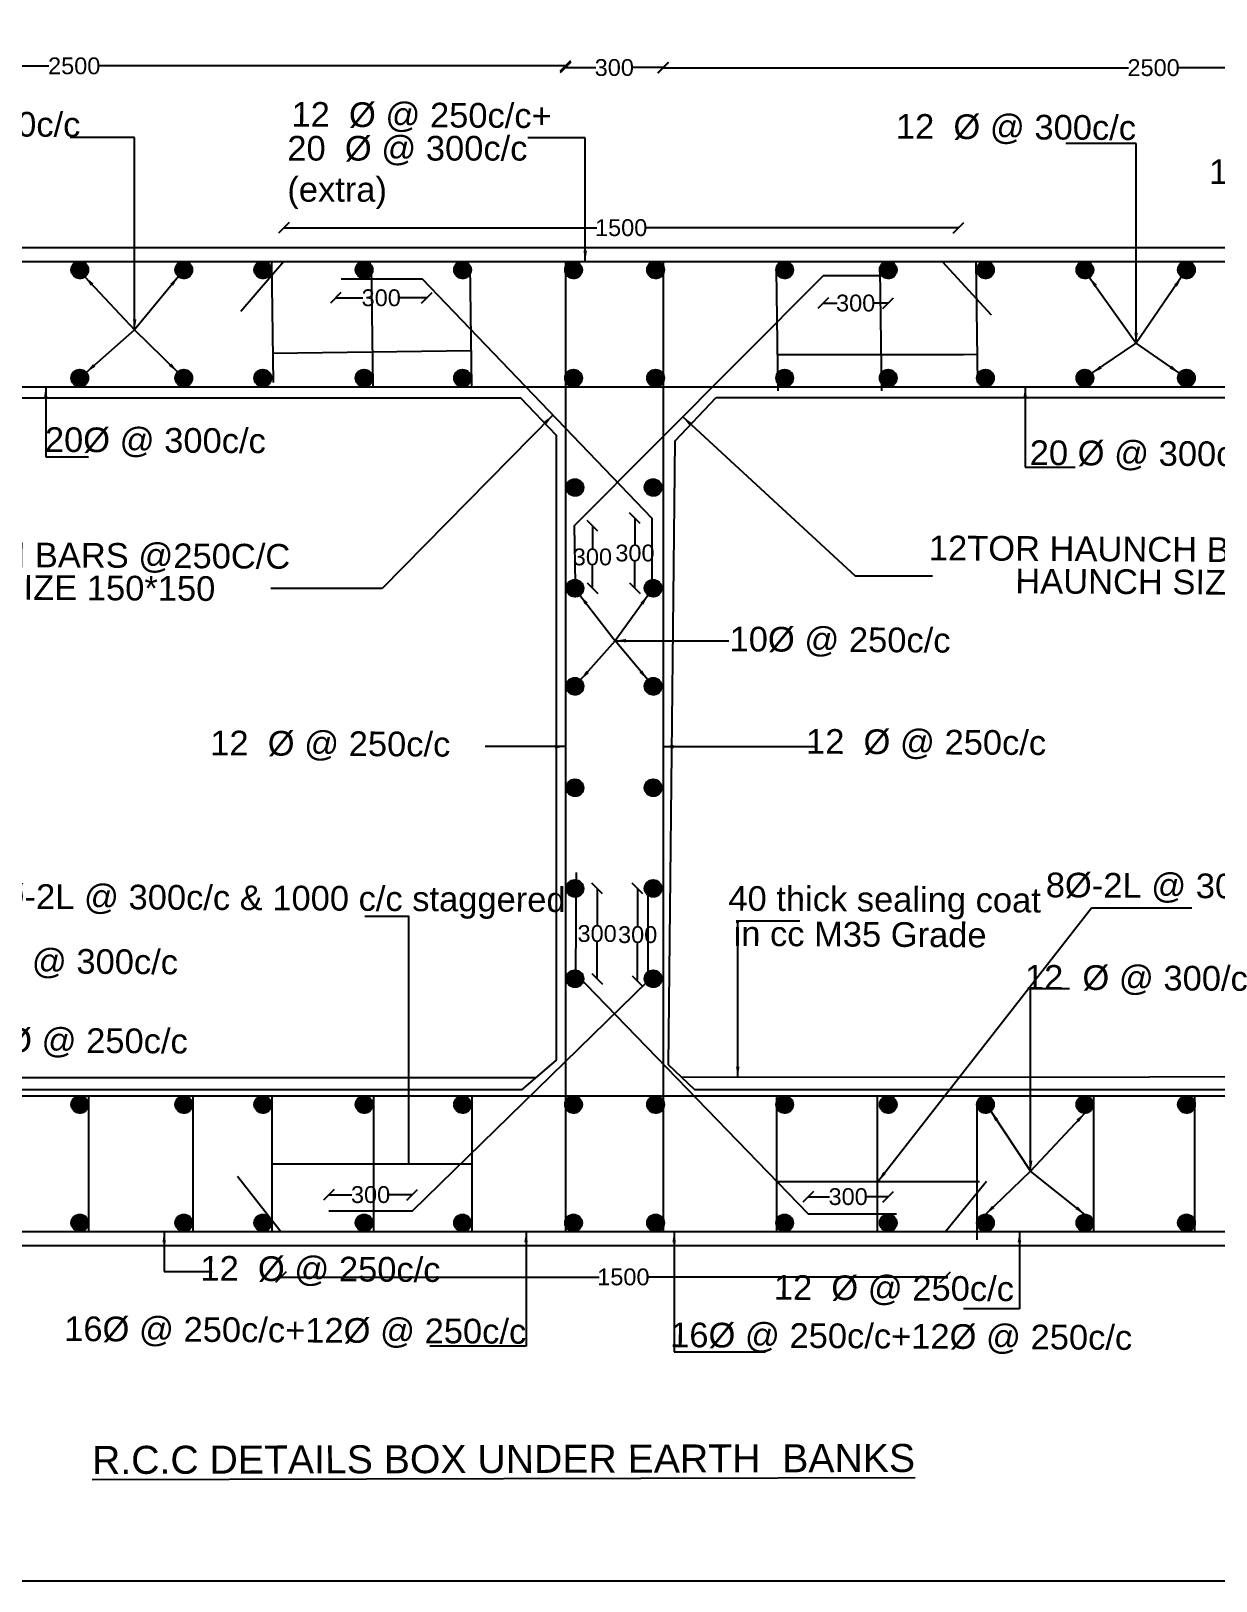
# Model space of a CAD drawing. Header units: millimetres. Extents: x 5124 to 6568637, y 2311 to 91879094.
# Drawn here: x 3647194 to 3657754, y 45932437 to 45946259 of the extents above; entities that cross this region are included whole.
import ezdxf

# ---------------------------------------------------------------- set-up
doc = ezdxf.new("R2010")
doc.units = ezdxf.units.MM
doc.header["$MEASUREMENT"] = 0
for name, color, linetype in [('DIMENSION', 7, 'Continuous'), ('DRAWING', 7, 'Continuous'), ('TEXT', 7, 'Continuous')]:
    doc.layers.add(name, color=color, linetype=linetype)
doc.styles.get("Standard").update_dxf_attribs({"font": 'arial.ttf', "height": 150})
doc.dimstyles.get("Standard").update_dxf_attribs({"dimtxt": 200, "dimasz": 110, "dimexe": 0.18, "dimexo": 0.0625, "dimgap": 0.09, "dimtad": 0, "dimtih": 1, "dimtoh": 1, "dimdec": 0, "dimzin": 0, "dimdsep": 46, "dimtxsty": 'Standard', "dimblk": 'OBLIQUE', "dimcen": 0.09, "dimse1": 1, "dimse2": 1, "dimadec": 0, "dimazin": 0, "dimtfac": 1, "dimtdec": 0, "dimtofl": 0, "dimtmove": 0, "dimatfit": 3, "dimfxl": 1, "dimtolj": 1, "dimtzin": 0, "dimarcsym": 0})

# ---------------------------------------------------------------- blocks, each defined once
blk = doc.blocks.new('_Oblique')
at = {"color": 0, "linetype": 'ByBlock', "lineweight": -2}
blk.add_line((-0.5, -0.5), (0.5, 0.5), dxfattribs=at)
blk = doc.blocks.new('*D121')
at = {"layer": 'Defpoints', "color": 0}
for p in [(3651957, 45945947), (3643201, 45944204), (3651957, 45944204)]:
    blk.add_point(p, dxfattribs=at)
at = {"layer": 'DIMENSION', "color": 0, "lineweight": -2}
for p, q in [((3643201, 45945947), (3647354, 45945947)), ((3651957, 45945947), (3647804, 45945947))]:
    blk.add_line(p, q, dxfattribs=at)
at = {"layer": 'DIMENSION', "color": 0, "lineweight": -2, "xscale": 95, "yscale": 95, "zscale": 95, "rotation": 180}
blk.add_blockref('_Oblique', (3643201, 45945947), dxfattribs=at)
at = {"layer": 'DIMENSION', "color": 0, "lineweight": -2, "xscale": 95, "yscale": 95, "zscale": 95}
blk.add_blockref('_Oblique', (3651957, 45945947), dxfattribs=at)
at = {"layer": 'DIMENSION', "color": 0, "insert": (3647579, 45945947), "char_height": 150, "attachment_point": 5}
blk.add_mtext('\\A1;2500', dxfattribs=at)
blk = doc.blocks.new('*D122')
at = {"layer": 'Defpoints', "color": 0}
for p in [(3652827, 45945932), (3651957, 45944204), (3652827, 45944204)]:
    blk.add_point(p, dxfattribs=at)
at = {"layer": 'DIMENSION', "color": 0, "lineweight": -2}
for p, q in [((3651957, 45945932), (3652227, 45945932)), ((3652827, 45945932), (3652558, 45945932))]:
    blk.add_line(p, q, dxfattribs=at)
at = {"layer": 'DIMENSION', "color": 0, "lineweight": -2, "xscale": 95, "yscale": 95, "zscale": 95, "rotation": 180}
blk.add_blockref('_Oblique', (3651957, 45945932), dxfattribs=at)
at = {"layer": 'DIMENSION', "color": 0, "lineweight": -2, "xscale": 95, "yscale": 95, "zscale": 95}
blk.add_blockref('_Oblique', (3652827, 45945932), dxfattribs=at)
at = {"layer": 'DIMENSION', "color": 0, "insert": (3652392, 45945932), "char_height": 150, "attachment_point": 5}
blk.add_mtext('\\A1;300', dxfattribs=at)
blk = doc.blocks.new('*D94')
at = {"layer": 'Defpoints', "color": 0}
for p in [(3661570, 45945931), (3652827, 45944164), (3661570, 45944204)]:
    blk.add_point(p, dxfattribs=at)
at = {"layer": 'DIMENSION', "color": 0, "lineweight": -2}
for p, q in [((3652827, 45945931), (3656973, 45945931)), ((3661570, 45945931), (3657423, 45945931))]:
    blk.add_line(p, q, dxfattribs=at)
at = {"layer": 'DIMENSION', "color": 0, "lineweight": -2, "xscale": 95, "yscale": 95, "zscale": 95, "rotation": 180}
blk.add_blockref('_Oblique', (3652827, 45945931), dxfattribs=at)
at = {"layer": 'DIMENSION', "color": 0, "lineweight": -2, "xscale": 95, "yscale": 95, "zscale": 95}
blk.add_blockref('_Oblique', (3661570, 45945931), dxfattribs=at)
at = {"layer": 'DIMENSION', "color": 0, "insert": (3657198, 45945931), "char_height": 150, "attachment_point": 5}
blk.add_mtext('\\A1;2500', dxfattribs=at)
blk = doc.blocks.new('*D95')
at = {"layer": 'Defpoints', "color": 0}
for p in [(3655458, 45944504), (3649447, 45944204), (3655458, 45944204)]:
    blk.add_point(p, dxfattribs=at)
at = {"layer": 'DIMENSION', "color": 0, "lineweight": -2}
for p, q in [((3649447, 45944504), (3652236, 45944504)), ((3655458, 45944504), (3652669, 45944504))]:
    blk.add_line(p, q, dxfattribs=at)
at = {"layer": 'DIMENSION', "color": 0, "lineweight": -2, "xscale": 95, "yscale": 95, "zscale": 95, "rotation": 180}
blk.add_blockref('_Oblique', (3649447, 45944504), dxfattribs=at)
at = {"layer": 'DIMENSION', "color": 0, "lineweight": -2, "xscale": 95, "yscale": 95, "zscale": 95}
blk.add_blockref('_Oblique', (3655458, 45944504), dxfattribs=at)
at = {"layer": 'DIMENSION', "color": 0, "insert": (3652453, 45944504), "char_height": 150, "attachment_point": 5}
blk.add_mtext('\\A1;1500', dxfattribs=at)
blk = doc.blocks.new('*D96')
at = {"layer": 'Defpoints', "color": 0}
for p in [(3654254, 45944076), (3654833, 45944052), (3654254, 45943832)]:
    blk.add_point(p, dxfattribs=at)
at = {"layer": 'DIMENSION', "color": 0, "lineweight": -2}
for p, q in [((3654254, 45943832), (3654378, 45943832)), ((3654833, 45943832), (3654709, 45943832))]:
    blk.add_line(p, q, dxfattribs=at)
at = {"layer": 'DIMENSION', "color": 0, "lineweight": -2, "xscale": 95, "yscale": 95, "zscale": 95, "rotation": 180}
blk.add_blockref('_Oblique', (3654254, 45943832), dxfattribs=at)
at = {"layer": 'DIMENSION', "color": 0, "lineweight": -2, "xscale": 95, "yscale": 95, "zscale": 95}
blk.add_blockref('_Oblique', (3654833, 45943832), dxfattribs=at)
at = {"layer": 'DIMENSION', "color": 0, "insert": (3654543, 45943832), "char_height": 150, "attachment_point": 5}
blk.add_mtext('\\A1;300', dxfattribs=at)
blk = doc.blocks.new('*D97')
at = {"layer": 'Defpoints', "color": 0}
for p in [(3649909, 45944037), (3650721, 45944007), (3650721, 45943879)]:
    blk.add_point(p, dxfattribs=at)
at = {"layer": 'DIMENSION', "color": 0, "lineweight": -2}
for p, q in [((3649909, 45943879), (3650150, 45943879)), ((3650721, 45943879), (3650480, 45943879))]:
    blk.add_line(p, q, dxfattribs=at)
at = {"layer": 'DIMENSION', "color": 0, "lineweight": -2, "xscale": 95, "yscale": 95, "zscale": 95, "rotation": 180}
blk.add_blockref('_Oblique', (3649909, 45943879), dxfattribs=at)
at = {"layer": 'DIMENSION', "color": 0, "lineweight": -2, "xscale": 95, "yscale": 95, "zscale": 95}
blk.add_blockref('_Oblique', (3650721, 45943879), dxfattribs=at)
at = {"layer": 'DIMENSION', "color": 0, "insert": (3650315, 45943879), "char_height": 150, "attachment_point": 5}
blk.add_mtext('\\A1;300', dxfattribs=at)
blk = doc.blocks.new('*D102')
at = {"layer": 'Defpoints', "color": 0}
for p in [(3649848, 45935882), (3649848, 45935735), (3650592, 45935735)]:
    blk.add_point(p, dxfattribs=at)
at = {"layer": 'DIMENSION', "color": 0, "lineweight": -2}
for p, q in [((3649848, 45935882), (3650054, 45935882)), ((3650592, 45935882), (3650385, 45935882))]:
    blk.add_line(p, q, dxfattribs=at)
at = {"layer": 'DIMENSION', "color": 0, "lineweight": -2, "xscale": 95, "yscale": 95, "zscale": 95, "rotation": 180}
blk.add_blockref('_Oblique', (3649848, 45935882), dxfattribs=at)
at = {"layer": 'DIMENSION', "color": 0, "lineweight": -2, "xscale": 95, "yscale": 95, "zscale": 95}
blk.add_blockref('_Oblique', (3650592, 45935882), dxfattribs=at)
at = {"layer": 'DIMENSION', "color": 0, "insert": (3650220, 45935882), "char_height": 150, "attachment_point": 5}
blk.add_mtext('\\A1;300', dxfattribs=at)
blk = doc.blocks.new('*D103')
at = {"layer": 'Defpoints', "color": 0}
for p in [(3652041, 45938613), (3652041, 45937808), (3652239, 45937808)]:
    blk.add_point(p, dxfattribs=at)
at = {"layer": 'DIMENSION', "color": 0, "lineweight": -2}
for p, q in [((3652239, 45938613), (3652239, 45938287)), ((3652239, 45937808), (3652239, 45938134))]:
    blk.add_line(p, q, dxfattribs=at)
at = {"layer": 'DIMENSION', "color": 0, "lineweight": -2, "xscale": 95, "yscale": 95, "zscale": 95}
for p, rotation in [((3652239, 45938613), 90), ((3652239, 45937808), 270)]:
    blk.add_blockref('_Oblique', p, dxfattribs=dict(at, rotation=rotation))
at = {"layer": 'DIMENSION', "color": 0, "insert": (3652239, 45938210), "char_height": 150, "attachment_point": 5}
blk.add_mtext('\\A1;300', dxfattribs=at)
blk = doc.blocks.new('*D104')
at = {"layer": 'Defpoints', "color": 0}
for p in [(3652600, 45938613), (3652738, 45938613), (3652691, 45937786)]:
    blk.add_point(p, dxfattribs=at)
at = {"layer": 'DIMENSION', "color": 0, "lineweight": -2}
for p, q in [((3652600, 45938613), (3652600, 45938276)), ((3652600, 45937786), (3652600, 45938123))]:
    blk.add_line(p, q, dxfattribs=at)
at = {"layer": 'DIMENSION', "color": 0, "lineweight": -2, "xscale": 95, "yscale": 95, "zscale": 95}
for p, rotation in [((3652600, 45938613), 90), ((3652600, 45937786), 270)]:
    blk.add_blockref('_Oblique', p, dxfattribs=dict(at, rotation=rotation))
at = {"layer": 'DIMENSION', "color": 0, "insert": (3652600, 45938200), "char_height": 150, "attachment_point": 5}
blk.add_mtext('\\A1;300', dxfattribs=at)
blk = doc.blocks.new('*D105')
at = {"layer": 'Defpoints', "color": 0}
for p in [(3652035, 45941845), (3652197, 45941845), (3652041, 45941290)]:
    blk.add_point(p, dxfattribs=at)
at = {"layer": 'DIMENSION', "color": 0, "lineweight": -2}
for p, q in [((3652197, 45941845), (3652197, 45941644)), ((3652197, 45941290), (3652197, 45941491))]:
    blk.add_line(p, q, dxfattribs=at)
at = {"layer": 'DIMENSION', "color": 0, "lineweight": -2, "xscale": 95, "yscale": 95, "zscale": 95}
for p, rotation in [((3652197, 45941845), 90), ((3652197, 45941290), 270)]:
    blk.add_blockref('_Oblique', p, dxfattribs=dict(at, rotation=rotation))
at = {"layer": 'DIMENSION', "color": 0, "insert": (3652197, 45941568), "char_height": 150, "attachment_point": 5}
blk.add_mtext('\\A1;300', dxfattribs=at)
blk = doc.blocks.new('*D106')
at = {"layer": 'Defpoints', "color": 0}
for p in [(3652725, 45941915), (3652576, 45941290), (3652738, 45941290)]:
    blk.add_point(p, dxfattribs=at)
at = {"layer": 'DIMENSION', "color": 0, "lineweight": -2}
for p, q in [((3652576, 45941915), (3652576, 45941679)), ((3652576, 45941290), (3652576, 45941526))]:
    blk.add_line(p, q, dxfattribs=at)
at = {"layer": 'DIMENSION', "color": 0, "lineweight": -2, "xscale": 95, "yscale": 95, "zscale": 95}
for p, rotation in [((3652576, 45941915), 90), ((3652576, 45941290), 270)]:
    blk.add_blockref('_Oblique', p, dxfattribs=dict(at, rotation=rotation))
at = {"layer": 'DIMENSION', "color": 0, "insert": (3652576, 45941603), "char_height": 150, "attachment_point": 5}
blk.add_mtext('\\A1;300', dxfattribs=at)
blk = doc.blocks.new('*D113')
at = {"layer": 'Defpoints', "color": 0}
for p in [(3649421, 45935551), (3655341, 45935551), (3655341, 45935148)]:
    blk.add_point(p, dxfattribs=at)
at = {"layer": 'DIMENSION', "color": 0, "lineweight": -2}
for p, q in [((3649421, 45935148), (3652256, 45935148)), ((3655341, 45935148), (3652690, 45935148))]:
    blk.add_line(p, q, dxfattribs=at)
at = {"layer": 'DIMENSION', "color": 0, "lineweight": -2, "xscale": 95, "yscale": 95, "zscale": 95, "rotation": 180}
blk.add_blockref('_Oblique', (3649421, 45935148), dxfattribs=at)
at = {"layer": 'DIMENSION', "color": 0, "lineweight": -2, "xscale": 95, "yscale": 95, "zscale": 95}
blk.add_blockref('_Oblique', (3655341, 45935148), dxfattribs=at)
at = {"layer": 'DIMENSION', "color": 0, "insert": (3652473, 45935148), "char_height": 150, "attachment_point": 5}
blk.add_mtext('\\A1;1500', dxfattribs=at)
blk = doc.blocks.new('*D114')
at = {"layer": 'Defpoints', "color": 0}
for p in [(3654833, 45935864), (3654119, 45935710), (3654833, 45935706)]:
    blk.add_point(p, dxfattribs=at)
at = {"layer": 'DIMENSION', "color": 0, "lineweight": -2}
for p, q in [((3654119, 45935864), (3654311, 45935864)), ((3654833, 45935864), (3654642, 45935864))]:
    blk.add_line(p, q, dxfattribs=at)
at = {"layer": 'DIMENSION', "color": 0, "lineweight": -2, "xscale": 95, "yscale": 95, "zscale": 95, "rotation": 180}
blk.add_blockref('_Oblique', (3654119, 45935864), dxfattribs=at)
at = {"layer": 'DIMENSION', "color": 0, "lineweight": -2, "xscale": 95, "yscale": 95, "zscale": 95}
blk.add_blockref('_Oblique', (3654833, 45935864), dxfattribs=at)
at = {"layer": 'DIMENSION', "color": 0, "insert": (3654476, 45935864), "char_height": 150, "attachment_point": 5}
blk.add_mtext('\\A1;300', dxfattribs=at)

msp = doc.modelspace()

# ---------------------------------------------------------------- hatches: boundary and pattern name
at = {"layer": 'DRAWING'}
h = msp.add_hatch(dxfattribs=at)
h.set_pattern_fill('ANSI31', color=256, style=0)
h.set_pattern_definition([(45, (53512.24758, -870.30237), (-0.08838834764832, 0.08838834764832), [])])
h.paths.add_polyline_path([(3647704.5, 45944128.2, 0.9586945), (3647553.3, 45944134.5), (3647553.3, 45944121.8, 0.9586945)])
h = msp.add_hatch(dxfattribs=at)
h.set_pattern_fill('ANSI31', color=256, style=0)
h.set_pattern_definition([(45, (54439.32469, -870.30237), (-0.08838834764832, 0.08838834764832), [])])
h.paths.add_polyline_path([(3648631.6, 45944128.2, 0.9586945), (3648480.4, 45944134.5), (3648480.4, 45944121.8, 0.9586945)])
h = msp.add_hatch(dxfattribs=at)
h.set_pattern_fill('ANSI31', color=256, style=0)
h.set_pattern_definition([(45, (55143.17963, -870.30237), (-0.08838834764832, 0.08838834764832), [])])
h.paths.add_polyline_path([(3649335.5, 45944128.2, 0.9586945), (3649184.2, 45944134.5), (3649184.2, 45944121.8, 0.9586945)])
h = msp.add_hatch(dxfattribs=at)
h.set_pattern_fill('ANSI31', color=256, style=0)
h.set_pattern_definition([(45, (56046.18237, -870.30237), (-0.08838834764832, 0.08838834764832), [])])
h.paths.add_polyline_path([(3650238.5, 45944128.2, 0.9586945), (3650087.2, 45944134.5), (3650087.2, 45944121.8, 0.9586945)])
h = msp.add_hatch(dxfattribs=at)
h.set_pattern_fill('ANSI31', color=256, style=0)
h.set_pattern_definition([(45, (56923.54376, -870.30237), (-0.08838834764832, 0.08838834764832), [])])
h.paths.add_polyline_path([(3651115.8, 45944128.2, 0.9586945), (3650964.6, 45944134.5), (3650964.6, 45944121.8, 0.9586945)])
h = msp.add_hatch(dxfattribs=at)
h.set_pattern_fill('ANSI31', color=256, style=0)
h.set_pattern_definition([(45, (57912.44501, -870.30237), (-0.08838834764832, 0.08838834764832), [])])
h.paths.add_polyline_path([(3652104.7, 45944128.2, 0.9586945), (3651953.5, 45944134.5), (3651953.5, 45944121.8, 0.9586945)])
h = msp.add_hatch(dxfattribs=at)
h.set_pattern_fill('ANSI31', color=256, style=0)
h.set_pattern_definition([(45, (58643.79318, -870.30237), (-0.08838834764832, 0.08838834764832), [])])
h.paths.add_polyline_path([(3652836.1, 45944128.2, 0.9586945), (3652684.9, 45944134.5), (3652684.9, 45944121.8, 0.9586945)])
h = msp.add_hatch(dxfattribs=at)
h.set_pattern_fill('ANSI31', color=256, style=0)
h.set_pattern_definition([(45, (59793.66509, -870.30237), (-0.08838834764832, 0.08838834764832), [])])
h.paths.add_polyline_path([(3653986, 45944128.2, 0.9586945), (3653834.7, 45944134.5), (3653834.7, 45944121.8, 0.9586945)])
h = msp.add_hatch(dxfattribs=at)
h.set_pattern_fill('ANSI31', color=256, style=0)
h.set_pattern_definition([(45, (60716.46865, -870.30237), (-0.08838834764832, 0.08838834764832), [])])
h.paths.add_polyline_path([(3654908.8, 45944128.2, 0.9586945), (3654757.5, 45944134.5), (3654757.5, 45944121.8, 0.9586945)])
h = msp.add_hatch(dxfattribs=at)
h.set_pattern_fill('ANSI31', color=256, style=0)
h.set_pattern_definition([(45, (61583.14614, -870.30237), (-0.08838834764832, 0.08838834764832), [])])
h.paths.add_polyline_path([(3655775.4, 45944128.2, 0.9586945), (3655624.2, 45944134.5), (3655624.2, 45944121.8, 0.9586945)])
h = msp.add_hatch(dxfattribs=at)
h.set_pattern_fill('ANSI31', color=256, style=0)
h.set_pattern_definition([(45, (62468.9122, -870.30237), (-0.08838834764832, 0.08838834764832), [])])
h.paths.add_polyline_path([(3656661.2, 45944128.2, 0.9586945), (3656510, 45944134.5), (3656510, 45944121.8, 0.9586945)])
h = msp.add_hatch(dxfattribs=at)
h.set_pattern_fill('ANSI31', color=256, style=0)
h.set_pattern_definition([(45, (63374.33661, -870.30237), (-0.08838834764832, 0.08838834764832), [])])
h.paths.add_polyline_path([(3657566.6, 45944128.2, 0.9586945), (3657415.4, 45944134.5), (3657415.4, 45944121.8, 0.9586945)])
h = msp.add_hatch(dxfattribs=at)
h.set_pattern_fill('ANSI31', color=256, style=0)
h.set_pattern_definition([(45, (53512.24758, -1834.16547), (-0.08838834764832, 0.08838834764832), [])])
h.paths.add_polyline_path([(3647704.5, 45943164.3, 0.9586945), (3647553.3, 45943170.7), (3647553.3, 45943157.9, 0.9586945)])
h = msp.add_hatch(dxfattribs=at)
h.set_pattern_fill('ANSI31', color=256, style=0)
h.set_pattern_definition([(45, (54439.32469, -1834.16547), (-0.08838834764832, 0.08838834764832), [])])
h.paths.add_polyline_path([(3648631.6, 45943164.3, 0.9586945), (3648480.4, 45943170.7), (3648480.4, 45943157.9, 0.9586945)])
h = msp.add_hatch(dxfattribs=at)
h.set_pattern_fill('ANSI31', color=256, style=0)
h.set_pattern_definition([(45, (55143.17963, -1834.16547), (-0.08838834764832, 0.08838834764832), [])])
h.paths.add_polyline_path([(3649335.5, 45943164.3, 0.9586945), (3649184.2, 45943170.7), (3649184.2, 45943157.9, 0.9586945)])
h = msp.add_hatch(dxfattribs=at)
h.set_pattern_fill('ANSI31', color=256, style=0)
h.set_pattern_definition([(45, (56046.18237, -1834.16547), (-0.08838834764832, 0.08838834764832), [])])
h.paths.add_polyline_path([(3650238.5, 45943164.3, 0.9586945), (3650087.2, 45943170.7), (3650087.2, 45943157.9, 0.9586945)])
h = msp.add_hatch(dxfattribs=at)
h.set_pattern_fill('ANSI31', color=256, style=0)
h.set_pattern_definition([(45, (56923.54376, -1834.16547), (-0.08838834764832, 0.08838834764832), [])])
h.paths.add_polyline_path([(3651115.8, 45943164.3, 0.9586945), (3650964.6, 45943170.7), (3650964.6, 45943157.9, 0.9586945)])
h = msp.add_hatch(dxfattribs=at)
h.set_pattern_fill('ANSI31', color=256, style=0)
h.set_pattern_definition([(45, (57912.44501, -1834.16547), (-0.08838834764832, 0.08838834764832), [])])
h.paths.add_polyline_path([(3652104.7, 45943164.3, 0.9586945), (3651953.5, 45943170.7), (3651953.5, 45943157.9, 0.9586945)])
h = msp.add_hatch(dxfattribs=at)
h.set_pattern_fill('ANSI31', color=256, style=0)
h.set_pattern_definition([(45, (58643.79318, -1834.16547), (-0.08838834764832, 0.08838834764832), [])])
h.paths.add_polyline_path([(3652836.1, 45943164.3, 0.9586945), (3652684.9, 45943170.7), (3652684.9, 45943157.9, 0.9586945)])
h = msp.add_hatch(dxfattribs=at)
h.set_pattern_fill('ANSI31', color=256, style=0)
h.set_pattern_definition([(45, (59793.66509, -1834.16547), (-0.08838834764832, 0.08838834764832), [])])
h.paths.add_polyline_path([(3653986, 45943164.3, 0.9586945), (3653834.7, 45943170.7), (3653834.7, 45943157.9, 0.9586945)])
h = msp.add_hatch(dxfattribs=at)
h.set_pattern_fill('ANSI31', color=256, style=0)
h.set_pattern_definition([(45, (60716.46865, -1834.16547), (-0.08838834764832, 0.08838834764832), [])])
h.paths.add_polyline_path([(3654908.8, 45943164.3, 0.9586945), (3654757.5, 45943170.7), (3654757.5, 45943157.9, 0.9586945)])
h = msp.add_hatch(dxfattribs=at)
h.set_pattern_fill('ANSI31', color=256, style=0)
h.set_pattern_definition([(45, (61583.14614, -1834.16547), (-0.08838834764832, 0.08838834764832), [])])
h.paths.add_polyline_path([(3655775.4, 45943164.3, 0.9586945), (3655624.2, 45943170.7), (3655624.2, 45943157.9, 0.9586945)])
h = msp.add_hatch(dxfattribs=at)
h.set_pattern_fill('ANSI31', color=256, style=0)
h.set_pattern_definition([(45, (62468.9122, -1834.16547), (-0.08838834764832, 0.08838834764832), [])])
h.paths.add_polyline_path([(3656661.2, 45943164.3, 0.9586945), (3656510, 45943170.7), (3656510, 45943157.9, 0.9586945)])
h = msp.add_hatch(dxfattribs=at)
h.set_pattern_fill('ANSI31', color=256, style=0)
h.set_pattern_definition([(45, (63374.33661, -1834.16547), (-0.08838834764832, 0.08838834764832), [])])
h.paths.add_polyline_path([(3657566.6, 45943164.3, 0.9586945), (3657415.4, 45943170.7), (3657415.4, 45943157.9, 0.9586945)])
h = msp.add_hatch(dxfattribs=at)
h.set_pattern_fill('ANSI31', color=256, style=0)
h.set_pattern_definition([(45, (57924.95697, -2810.35433), (-0.08838834764832, 0.08838834764832), [])])
h.paths.add_polyline_path([(3652117.2, 45942188.1, 0.9586945), (3651966, 45942194.5), (3651966, 45942181.7, 0.9586945)])
h = msp.add_hatch(dxfattribs=at)
h.set_pattern_fill('ANSI31', color=256, style=0)
h.set_pattern_definition([(45, (58621.26197, -2810.35433), (-0.08838834764832, 0.08838834764832), [])])
h.paths.add_polyline_path([(3652813.5, 45942188.1, 0.9586945), (3652662.3, 45942194.5), (3652662.3, 45942181.7, 0.9586945)])
h = msp.add_hatch(dxfattribs=at)
h.set_pattern_fill('ANSI31', color=256, style=0)
h.set_pattern_definition([(45, (57924.95697, -3708.26046), (-0.08838834764832, 0.08838834764832), [])])
h.paths.add_polyline_path([(3652117.2, 45941290.2, 0.9586945), (3651966, 45941296.6), (3651966, 45941283.8, 0.9586945)])
h = msp.add_hatch(dxfattribs=at)
h.set_pattern_fill('ANSI31', color=256, style=0)
h.set_pattern_definition([(45, (58621.26197, -3708.26046), (-0.08838834764832, 0.08838834764832), [])])
h.paths.add_polyline_path([(3652813.5, 45941290.2, 0.9586945), (3652662.3, 45941296.6), (3652662.3, 45941283.8, 0.9586945)])
h = msp.add_hatch(dxfattribs=at)
h.set_pattern_fill('ANSI31', color=256, style=0)
h.set_pattern_definition([(45, (57924.95697, -4582.84693), (-0.08838834764832, 0.08838834764832), [])])
h.paths.add_polyline_path([(3652117.2, 45940415.6, 0.9586945), (3651966, 45940422), (3651966, 45940409.2, 0.9586945)])
h = msp.add_hatch(dxfattribs=at)
h.set_pattern_fill('ANSI31', color=256, style=0)
h.set_pattern_definition([(45, (58621.26197, -4582.84693), (-0.08838834764832, 0.08838834764832), [])])
h.paths.add_polyline_path([(3652813.5, 45940415.6, 0.9586945), (3652662.3, 45940422), (3652662.3, 45940409.2, 0.9586945)])
h = msp.add_hatch(dxfattribs=at)
h.set_pattern_fill('ANSI31', color=256, style=0)
h.set_pattern_definition([(45, (57924.95697, -5487.95376), (-0.08838834764832, 0.08838834764832), [])])
h.paths.add_polyline_path([(3652117.2, 45939510.5, 0.9586945), (3651966, 45939516.9), (3651966, 45939504.1, 0.9586945)])
h = msp.add_hatch(dxfattribs=at)
h.set_pattern_fill('ANSI31', color=256, style=0)
h.set_pattern_definition([(45, (58621.26197, -5487.95376), (-0.08838834764832, 0.08838834764832), [])])
h.paths.add_polyline_path([(3652813.5, 45939510.5, 0.9586945), (3652662.3, 45939516.9), (3652662.3, 45939504.1, 0.9586945)])
h = msp.add_hatch(dxfattribs=at)
h.set_pattern_fill('ANSI31', color=256, style=0)
h.set_pattern_definition([(45, (57924.95697, -6385.79383), (-0.08838834764832, 0.08838834764832), [])])
h.paths.add_polyline_path([(3652117.2, 45938612.7, 0.9586945), (3651966, 45938619), (3651966, 45938606.3, 0.9586945)])
h = msp.add_hatch(dxfattribs=at)
h.set_pattern_fill('ANSI31', color=256, style=0)
h.set_pattern_definition([(45, (58621.26197, -6385.79383), (-0.08838834764832, 0.08838834764832), [])])
h.paths.add_polyline_path([(3652813.5, 45938612.7, 0.9586945), (3652662.3, 45938619), (3652662.3, 45938606.3, 0.9586945)])
h = msp.add_hatch(dxfattribs=at)
h.set_pattern_fill('ANSI31', color=256, style=0)
h.set_pattern_definition([(45, (57924.95697, -7190.42131), (-0.08838834764832, 0.08838834764832), [])])
h.paths.add_polyline_path([(3652117.2, 45937808, 0.9586945), (3651966, 45937814.4), (3651966, 45937801.7, 0.9586945)])
h = msp.add_hatch(dxfattribs=at)
h.set_pattern_fill('ANSI31', color=256, style=0)
h.set_pattern_definition([(45, (58621.26197, -7190.42131), (-0.08838834764832, 0.08838834764832), [])])
h.paths.add_polyline_path([(3652813.5, 45937808, 0.9586945), (3652662.3, 45937814.4), (3652662.3, 45937801.7, 0.9586945)])
h = msp.add_hatch(dxfattribs=at)
h.set_pattern_fill('ANSI31', color=256, style=0)
h.set_pattern_definition([(45, (53512.24758, -8312.6058), (-0.08838834764832, 0.08838834764832), [])])
h.paths.add_polyline_path([(3647704.5, 45936685.8, 0.9586945), (3647553.3, 45936692.2), (3647553.3, 45936679.5, 0.9586945)])
h = msp.add_hatch(dxfattribs=at)
h.set_pattern_fill('ANSI31', color=256, style=0)
h.set_pattern_definition([(45, (54439.32469, -8312.6058), (-0.08838834764832, 0.08838834764832), [])])
h.paths.add_polyline_path([(3648631.6, 45936685.8, 0.9586945), (3648480.4, 45936692.2), (3648480.4, 45936679.5, 0.9586945)])
h = msp.add_hatch(dxfattribs=at)
h.set_pattern_fill('ANSI31', color=256, style=0)
h.set_pattern_definition([(45, (55143.17963, -8312.6058), (-0.08838834764832, 0.08838834764832), [])])
h.paths.add_polyline_path([(3649335.5, 45936685.8, 0.9586945), (3649184.2, 45936692.2), (3649184.2, 45936679.5, 0.9586945)])
h = msp.add_hatch(dxfattribs=at)
h.set_pattern_fill('ANSI31', color=256, style=0)
h.set_pattern_definition([(45, (56046.18237, -8312.6058), (-0.08838834764832, 0.08838834764832), [])])
h.paths.add_polyline_path([(3650238.5, 45936685.8, 0.9586945), (3650087.2, 45936692.2), (3650087.2, 45936679.5, 0.9586945)])
h = msp.add_hatch(dxfattribs=at)
h.set_pattern_fill('ANSI31', color=256, style=0)
h.set_pattern_definition([(45, (56923.54376, -8312.6058), (-0.08838834764832, 0.08838834764832), [])])
h.paths.add_polyline_path([(3651115.8, 45936685.8, 0.9586945), (3650964.6, 45936692.2), (3650964.6, 45936679.5, 0.9586945)])
h = msp.add_hatch(dxfattribs=at)
h.set_pattern_fill('ANSI31', color=256, style=0)
h.set_pattern_definition([(45, (57912.44501, -8312.6058), (-0.08838834764832, 0.08838834764832), [])])
h.paths.add_polyline_path([(3652104.7, 45936685.8, 0.9586945), (3651953.5, 45936692.2), (3651953.5, 45936679.5, 0.9586945)])
h = msp.add_hatch(dxfattribs=at)
h.set_pattern_fill('ANSI31', color=256, style=0)
h.set_pattern_definition([(45, (58643.79318, -8312.6058), (-0.08838834764832, 0.08838834764832), [])])
h.paths.add_polyline_path([(3652836.1, 45936685.8, 0.9586945), (3652684.9, 45936692.2), (3652684.9, 45936679.5, 0.9586945)])
h = msp.add_hatch(dxfattribs=at)
h.set_pattern_fill('ANSI31', color=256, style=0)
h.set_pattern_definition([(45, (59793.66509, -8312.6058), (-0.08838834764832, 0.08838834764832), [])])
h.paths.add_polyline_path([(3653986, 45936685.8, 0.9586945), (3653834.7, 45936692.2), (3653834.7, 45936679.5, 0.9586945)])
h = msp.add_hatch(dxfattribs=at)
h.set_pattern_fill('ANSI31', color=256, style=0)
h.set_pattern_definition([(45, (60716.46865, -8312.6058), (-0.08838834764832, 0.08838834764832), [])])
h.paths.add_polyline_path([(3654908.8, 45936685.8, 0.9586945), (3654757.5, 45936692.2), (3654757.5, 45936679.5, 0.9586945)])
h = msp.add_hatch(dxfattribs=at)
h.set_pattern_fill('ANSI31', color=256, style=0)
h.set_pattern_definition([(45, (61583.14614, -8312.6058), (-0.08838834764832, 0.08838834764832), [])])
h.paths.add_polyline_path([(3655775.4, 45936685.8, 0.9586945), (3655624.2, 45936692.2), (3655624.2, 45936679.5, 0.9586945)])
h = msp.add_hatch(dxfattribs=at)
h.set_pattern_fill('ANSI31', color=256, style=0)
h.set_pattern_definition([(45, (62468.9122, -8312.6058), (-0.08838834764832, 0.08838834764832), [])])
h.paths.add_polyline_path([(3656661.2, 45936685.8, 0.9586945), (3656510, 45936692.2), (3656510, 45936679.5, 0.9586945)])
h = msp.add_hatch(dxfattribs=at)
h.set_pattern_fill('ANSI31', color=256, style=0)
h.set_pattern_definition([(45, (63374.33661, -8312.6058), (-0.08838834764832, 0.08838834764832), [])])
h.paths.add_polyline_path([(3657566.6, 45936685.8, 0.9586945), (3657415.4, 45936692.2), (3657415.4, 45936679.5, 0.9586945)])
h = msp.add_hatch(dxfattribs=at)
h.set_pattern_fill('ANSI31', color=256, style=0)
h.set_pattern_definition([(45, (53512.24758, -9367.80406), (-0.08838834764832, 0.08838834764832), [])])
h.paths.add_polyline_path([(3647704.5, 45935630.7, 0.9586945), (3647553.3, 45935637), (3647553.3, 45935624.3, 0.9586945)])
h = msp.add_hatch(dxfattribs=at)
h.set_pattern_fill('ANSI31', color=256, style=0)
h.set_pattern_definition([(45, (54439.32469, -9367.80406), (-0.08838834764832, 0.08838834764832), [])])
h.paths.add_polyline_path([(3648631.6, 45935630.7, 0.9586945), (3648480.4, 45935637), (3648480.4, 45935624.3, 0.9586945)])
h = msp.add_hatch(dxfattribs=at)
h.set_pattern_fill('ANSI31', color=256, style=0)
h.set_pattern_definition([(45, (55143.17963, -9367.80406), (-0.08838834764832, 0.08838834764832), [])])
h.paths.add_polyline_path([(3649335.5, 45935630.7, 0.9586945), (3649184.2, 45935637), (3649184.2, 45935624.3, 0.9586945)])
h = msp.add_hatch(dxfattribs=at)
h.set_pattern_fill('ANSI31', color=256, style=0)
h.set_pattern_definition([(45, (56046.18237, -9367.80406), (-0.08838834764832, 0.08838834764832), [])])
h.paths.add_polyline_path([(3650238.5, 45935630.7, 0.9586945), (3650087.2, 45935637), (3650087.2, 45935624.3, 0.9586945)])
h = msp.add_hatch(dxfattribs=at)
h.set_pattern_fill('ANSI31', color=256, style=0)
h.set_pattern_definition([(45, (56923.54376, -9367.80406), (-0.08838834764832, 0.08838834764832), [])])
h.paths.add_polyline_path([(3651115.8, 45935630.7, 0.9586945), (3650964.6, 45935637), (3650964.6, 45935624.3, 0.9586945)])
h = msp.add_hatch(dxfattribs=at)
h.set_pattern_fill('ANSI31', color=256, style=0)
h.set_pattern_definition([(45, (57912.44501, -9367.80406), (-0.08838834764832, 0.08838834764832), [])])
h.paths.add_polyline_path([(3652104.7, 45935630.7, 0.9586945), (3651953.5, 45935637), (3651953.5, 45935624.3, 0.9586945)])
h = msp.add_hatch(dxfattribs=at)
h.set_pattern_fill('ANSI31', color=256, style=0)
h.set_pattern_definition([(45, (58643.79318, -9367.80406), (-0.08838834764832, 0.08838834764832), [])])
h.paths.add_polyline_path([(3652836.1, 45935630.7, 0.9586945), (3652684.9, 45935637), (3652684.9, 45935624.3, 0.9586945)])
h = msp.add_hatch(dxfattribs=at)
h.set_pattern_fill('ANSI31', color=256, style=0)
h.set_pattern_definition([(45, (59793.66509, -9367.80406), (-0.08838834764832, 0.08838834764832), [])])
h.paths.add_polyline_path([(3653986, 45935630.7, 0.9586945), (3653834.7, 45935637), (3653834.7, 45935624.3, 0.9586945)])
h = msp.add_hatch(dxfattribs=at)
h.set_pattern_fill('ANSI31', color=256, style=0)
h.set_pattern_definition([(45, (60716.46865, -9367.80406), (-0.08838834764832, 0.08838834764832), [])])
h.paths.add_polyline_path([(3654908.8, 45935630.7, 0.9586945), (3654757.5, 45935637), (3654757.5, 45935624.3, 0.9586945)])
h = msp.add_hatch(dxfattribs=at)
h.set_pattern_fill('ANSI31', color=256, style=0)
h.set_pattern_definition([(45, (61583.14614, -9367.80406), (-0.08838834764832, 0.08838834764832), [])])
h.paths.add_polyline_path([(3655775.4, 45935630.7, 0.9586945), (3655624.2, 45935637), (3655624.2, 45935624.3, 0.9586945)])
h = msp.add_hatch(dxfattribs=at)
h.set_pattern_fill('ANSI31', color=256, style=0)
h.set_pattern_definition([(45, (62468.9122, -9367.80406), (-0.08838834764832, 0.08838834764832), [])])
h.paths.add_polyline_path([(3656661.2, 45935630.7, 0.9586945), (3656510, 45935637), (3656510, 45935624.3, 0.9586945)])
h = msp.add_hatch(dxfattribs=at)
h.set_pattern_fill('ANSI31', color=256, style=0)
h.set_pattern_definition([(45, (63374.33661, -9367.80406), (-0.08838834764832, 0.08838834764832), [])])
h.paths.add_polyline_path([(3657566.6, 45935630.7, 0.9586945), (3657415.4, 45935637), (3657415.4, 45935624.3, 0.9586945)])

# ---------------------------------------------------------------- linework, layer by layer
at = {"layer": 'DIMENSION'}
for points in [[(3642087, 45944328.8), (3662647, 45944328.8), (3662647, 45935426), (3642087, 45935426)], [(3642212.1, 45944203.7), (3662521.9, 45944203.7), (3662521.9, 45935551.1), (3642212.1, 45935551.1)]]:
    msp.add_lwpolyline(points, close=True, dxfattribs=at)
for points in [[(3649447.1, 45944203.7), (3649063.1, 45943757.8)], [(3649338.1, 45944203.7), (3649353.5, 45943125.2)], [(3650224.7, 45944171.7), (3650240.2, 45943093.2)], [(3651104.3, 45944168.4), (3651119.7, 45943089.9)], [(3651957.5, 45944203.7), (3651957.5, 45935551.1)], [(3652826.8, 45944203.7), (3652826.8, 45935551.1)], [(3653834.5, 45944128.7), (3653849.9, 45943050.2)], [(3654757.3, 45944128.7), (3654772.7, 45943050.2)], [(3655314.6, 45944203.7), (3655749.5, 45943727.5)], [(3655614, 45944203.7), (3655629.4, 45943125.2)], [(3649349.8, 45943385.2), (3651115.1, 45943410.5)], [(3653845.3, 45943374.8), (3655503.1, 45943374.8), (3655625.8, 45943376.5)], [(3642212.1, 45943084.7), (3662521.9, 45943084.7)], [(3650560.3, 45936158), (3650560.3, 45938363.4), (3650168.7, 45938363.4)], [(3642212.1, 45936764.9), (3662521.9, 45936764.9)], [(3647706, 45936764.9), (3647706, 45935551.1)], [(3648635.2, 45936764.9), (3648635.2, 45935551.1)], [(3649340.3, 45936764.9), (3649340.3, 45935551.1)], [(3650245.7, 45936764.9), (3650245.7, 45935551.1)], [(3651123.7, 45936764.9), (3651123.7, 45935551.1)], [(3653838.6, 45936767.3), (3653838.6, 45935553.5)], [(3654734.7, 45936767.3), (3654734.7, 45935553.5)], [(3655624.2, 45936692.2), (3655624.2, 45935478.4)], [(3656661.1, 45936764.9), (3656661.1, 45935551.1)], [(3657561.3, 45936767.3), (3657561.3, 45935553.5)], [(3649340.3, 45936158), (3651123.7, 45936158)], [(3649420.8, 45935551.1), (3649032.9, 45936044.5)], [(3653838.6, 45936000.6), (3655645.1, 45936000.6)], [(3655341.2, 45935551.1), (3655708.7, 45936001.6)]]:
    msp.add_lwpolyline(points, dxfattribs=at)
at = {"layer": 'DRAWING'}
msp.add_lwpolyline([(3638455.5, 45959664.2), (3673736.2, 45959664.2), (3673736.2, 45932437.4), (3638455.5, 45932437.4)], close=True, dxfattribs=at)
for points in [[(3649959, 45944048.8), (3650650.9, 45944048.8), (3650680.4, 45944048.8), (3652725.4, 45941915), (3652725.4, 45941235.2)], [(3654877.6, 45944076.3), (3654253.8, 45944076.3), (3652034.5, 45941844.9), (3652042.1, 45941335.7)], [(3643506.8, 45942986.9), (3651554.7, 45942986.9), (3651874.1, 45942654.8), (3651874.1, 45937082.8), (3651566.1, 45936816), (3643479, 45936816), (3643243.5, 45937038.5), (3643243.5, 45942727.3), (3643506.8, 45942986.9)], [(3653300.6, 45942989.7), (3661184.8, 45942989.3), (3661504.2, 45942657.2), (3661504.2, 45937085.2), (3661196.2, 45936818.3), (3653109, 45936818.3), (3652873.6, 45937040.9), (3652933.7, 45942604.8), (3653300.6, 45942989.7)], [(3652051.3, 45938753.8), (3652046.4, 45937855.4), (3654119.2, 45935710.2), (3654907.9, 45935710.2)], [(3652691.1, 45938544.2), (3652691.1, 45937786.4), (3650591.6, 45935735.5), (3649848, 45935735.5)], [(3643361.3, 45936927.2), (3651695.8, 45936928.3)], [(3652991.3, 45936929.6), (3661332.4, 45936936.4)]]:
    msp.add_lwpolyline(points, dxfattribs=at)
for centre in [(3647628.8, 45944128.2), (3648555.9, 45944128.2), (3649259.7, 45944128.2), (3650162.7, 45944128.2), (3651040.1, 45944128.2), (3652029, 45944128.2), (3652760.3, 45944128.2), (3653910.2, 45944128.2), (3654833, 45944128.2), (3655699.7, 45944128.2), (3656585.5, 45944128.2), (3657490.9, 45944128.2), (3647628.8, 45943164.3), (3648555.9, 45943164.3), (3649259.7, 45943164.3), (3650162.7, 45943164.3), (3651040.1, 45943164.3), (3652029, 45943164.3), (3652760.3, 45943164.3), (3653910.2, 45943164.3), (3654833, 45943164.3), (3655699.7, 45943164.3), (3656585.5, 45943164.3), (3657490.9, 45943164.3), (3652041.5, 45942188.1), (3652737.8, 45942188.1), (3652041.5, 45941290.2), (3652737.8, 45941290.2), (3652041.5, 45940415.6), (3652737.8, 45940415.6), (3652041.5, 45939510.5), (3652737.8, 45939510.5), (3652041.5, 45938612.7), (3652737.8, 45938612.7), (3652041.5, 45937808), (3652737.8, 45937808), (3647628.8, 45936685.8), (3648555.9, 45936685.8), (3649259.7, 45936685.8), (3650162.7, 45936685.8), (3651040.1, 45936685.8), (3652029, 45936685.8), (3652760.3, 45936685.8), (3653910.2, 45936685.8), (3654833, 45936685.8), (3655699.7, 45936685.8), (3656585.5, 45936685.8), (3657490.9, 45936685.8), (3647628.8, 45935630.7), (3648555.9, 45935630.7), (3649259.7, 45935630.7), (3650162.7, 45935630.7), (3651040.1, 45935630.7), (3652029, 45935630.7), (3652760.3, 45935630.7), (3653910.2, 45935630.7), (3654833, 45935630.7), (3655699.7, 45935630.7), (3656585.5, 45935630.7), (3657490.9, 45935630.7)]:
    msp.add_circle(centre, 75.7, dxfattribs=at)

# ---------------------------------------------------------------- texts
for s, p in [('12  Ø @ 250c/c+ ', (3649514.7, 45945406.5)), ('12  Ø @ 300c/c ', (3645494, 45945326.6)), ('12  Ø @ 300c/c ', (3654901.1, 45945299)), ('12  Ø @ 250c/c ', (3657690.7, 45944894.7)), ('20Ø @ 300c/c ', (3647317, 45942505.9)), ('20 Ø @ 300c/c ', (3656093.7, 45942388.7)), ('12TOR HAUNCH BARS @250C/C', (3655194.7, 45941539.6)), ('12TOR HAUNCH BARS @250C/C', (3644751.9, 45941491.8)), (' HAUNCH SIZE 150*150', (3645437.1, 45941196.9)), (' HAUNCH SIZE 150*150', (3655879.8, 45941244.7)), ('10Ø @ 250c/c ', (3653418.7, 45940727.6)), ('12  Ø @ 250c/c ', (3648790.5, 45939801.1)), ('12  Ø @ 250c/c ', (3654100, 45939815)), ('8Ø-2L @ 300c/c & 1000 c/c staggered ', (3656236.8, 45938534.5)), ('8Ø-2L @ 300c/c & 1000 c/c staggered ', (3646726, 45938434.1)), ('40 thick sealing coat', (3653408.1, 45938414.7)), ('in cc M35 Grade', (3653454.7, 45938101)), ('12  Ø @ 300c/c ', (3646363.7, 45937860.1)), ('12  Ø @ 300/c ', (3656050.8, 45937711.6)), ('20Ø @ 250c/c ', (3646621.4, 45937153)), ('12  Ø @ 250c/c ', (3648703, 45935116.5)), ('12  Ø @ 250c/c ', (3653813.2, 45934945.8)), ('16Ø @ 250c/c+12Ø @ 250c/c', (3647489.3, 45934577.4)), ('16Ø @ 250c/c+12Ø @ 250c/c', (3652889.2, 45934522.8))]:
    msp.add_text(s, height=220, rotation=359.65712, dxfattribs=at).set_placement(p)
at = {"layer": 'DRAWING', "insert": (3649478.4, 45945323.1), "char_height": 220, "width": 2656.815, "attachment_point": 1}
msp.add_mtext('20  Ø @ 300c/c (extra)', dxfattribs=at)
at = {"layer": 'TEXT'}
msp.add_text('%%UR.C.C DETAILS BOX UNDER EARTH  BANKS', height=250, rotation=0.1412, dxfattribs=at).set_placement((3647738, 45933391.6))

# ---------------------------------------------------------------- dimensions: what is measured, and where the dimension line sits
at = {"layer": 'DIMENSION'}
for base, p1, p2, text, picture, middle in [((3651957.5, 45945947.1), (3643201.4, 45944203.7), (3651957.5, 45944203.7), '2500', '*D121', (3647579.4, 45945947.1)), ((3652826.8, 45945931.7), (3651957.5, 45944203.7), (3652826.8, 45944203.7), '300', '*D122', (3652392.1, 45945931.7)), ((3661569.7, 45945931.3), (3652826.8, 45944164.4), (3661569.7, 45944203.7), '2500', '*D94', (3657198.3, 45945931.3)), ((3655458.4, 45944504.2), (3649447.1, 45944203.7), (3655458.4, 45944203.7), '1500', '*D95', (3652452.7, 45944504.2)), ((3650720.5, 45943879.3), (3649909.5, 45944037.3), (3650720.5, 45944006.9), '300', '*D97', (3650315, 45943879.3)), ((3654253.8, 45943831.9), (3654833, 45944052.4), (3654253.8, 45944076.3), '300', '*D96', (3654543.4, 45943831.9)), ((3649848, 45935881.8), (3650591.6, 45935735.5), (3649848, 45935735.5), '300', '*D102', (3650219.8, 45935881.8)), ((3654833.4, 45935864.1), (3654119.2, 45935710.2), (3654833.4, 45935706.4), '300', '*D114', (3654476.3, 45935864.1))]:
    dim = msp.add_linear_dim(base=base, p1=p1, p2=p2, text=text, dimstyle='Standard', override={"dimasz": 95, "dimfxl": 2000, "dimarcsym": 1}, dxfattribs=at)
    dim.commit()
    dim.dimension.update_dxf_attribs({"geometry": picture, "text_midpoint": middle})
for base, p1, p2, picture, middle in [((3652196.7, 45941844.9), (3652041.5, 45941290.2), (3652034.5, 45941844.9), '*D105', (3652196.7, 45941567.5)), ((3652576.1, 45941290.2), (3652725.4, 45941915), (3652737.8, 45941290.2), '*D106', (3652576.1, 45941602.6)), ((3652239.3, 45937808), (3652041.5, 45938612.7), (3652041.5, 45937808), '*D103', (3652239.3, 45938210.3)), ((3652599.7, 45938612.7), (3652691.1, 45937786.4), (3652737.8, 45938612.7), '*D104', (3652599.7, 45938199.5))]:
    dim = msp.add_linear_dim(base=base, p1=p1, p2=p2, angle=90, text='300', dimstyle='Standard', override={"dimasz": 95, "dimfxl": 2000, "dimarcsym": 1}, dxfattribs=at)
    dim.commit()
    dim.dimension.update_dxf_attribs({"geometry": picture, "text_midpoint": middle})
dim = msp.add_linear_dim(base=(3655341.2, 45935147.6), p1=(3649420.8, 45935551.1), p2=(3655341.2, 45935551.1), text='1500', dimstyle='Standard', override={"dimasz": 95, "dimfxl": 2000, "dimarcsym": 1}, dxfattribs=at)
dim.commit()
dim.dimension.update_dxf_attribs({"geometry": '*D113', "text_midpoint": (3652473.2, 45935147.6), "dimtype": 160})

# ---------------------------------------------------------------- leaders
msp.add_leader([(3654741.8, 45936000.6), (3656644.7, 45938439.8), (3657539.3, 45938439.8)], dimstyle='Standard', override={"dimasz": 95, "dimgap": 0.09, "dimtad": 0, "dimfxl": 2000, "dimarcsym": 1}, dxfattribs=at)
at = {"layer": 'DRAWING'}
for points in [[(3648117.7, 45943593.8), (3648117.7, 45945307.9), (3647542.4, 45945307.9)], [(3652132.8, 45944203.7), (3652132.8, 45945306.8), (3651621.5, 45945306.8)], [(3657042.1, 45943474.5), (3657042.1, 45945255.7), (3656415.1, 45945255.7)], [(3647673.9, 45944067.3), (3648117.7, 45943593.8)], [(3648507.8, 45944069.6), (3648117.7, 45943593.8)], [(3656625, 45944063.5), (3657042.1, 45943474.5)], [(3657448, 45944065.7), (3657042.1, 45943474.5)], [(3647685.7, 45943214.3), (3648117.7, 45943593.8)], [(3648501.8, 45943217.3), (3648117.7, 45943593.8)], [(3656648.1, 45943206.9), (3657042.1, 45943474.5)], [(3657428.6, 45943207.4), (3657042.1, 45943474.5)], [(3647324.9, 45943084.7), (3647324.9, 45942460.2), (3647705, 45942460.2)], [(3656053.5, 45943084.7), (3656053.5, 45942368.6), (3656498.5, 45942368.6)], [(3651844.8, 45942833.8), (3650323.8, 45941286.6), (3649332.2, 45941286.6)], [(3653001.9, 45942817.6), (3654537.1, 45941400.5), (3655227.9, 45941400.5)], [(3652084.4, 45941227.8), (3652400.2, 45940822)], [(3652693.5, 45941228.8), (3652400.2, 45940822)], [(3652091.6, 45940472.4), (3652400.2, 45940822)], [(3652400.2, 45940822), (3653411.3, 45940822)], [(3652689.4, 45940473.9), (3652400.2, 45940822)], [(3651957.5, 45939877.4), (3651240.8, 45939877.4)], [(3652826.8, 45939877.4), (3654192, 45939877.4)], [(3653492.2, 45936930), (3653492.2, 45938323.5), (3654044.9, 45938323.5)], [(3656102.2, 45936090.5), (3656102.2, 45937720.5), (3656447.3, 45937720.5)], [(3655746.9, 45936626.6), (3656102.2, 45936090.5)], [(3656585.5, 45936610.1), (3656102.2, 45936090.5)], [(3655699.7, 45935706.4), (3656102.2, 45936090.5)], [(3656585.5, 45935706.4), (3656102.2, 45936090.5)], [(3648380.6, 45935551.1), (3648380.6, 45935196.1), (3648809.1, 45935196.1)], [(3651605.6, 45935551.1), (3651605.6, 45934531.3), (3650748.7, 45934531.3)], [(3652925.4, 45935551.1), (3652925.4, 45934481.7), (3653739.4, 45934481.7)], [(3656002.5, 45935551.1), (3656002.5, 45934863.6), (3655503.1, 45934863.6)]]:
    msp.add_leader(points, dimstyle='Standard', override={"dimasz": 95, "dimgap": 0.09, "dimtad": 0, "dimfxl": 2000, "dimarcsym": 1}, dxfattribs=at)

doc.saveas('drawing.dxf')
